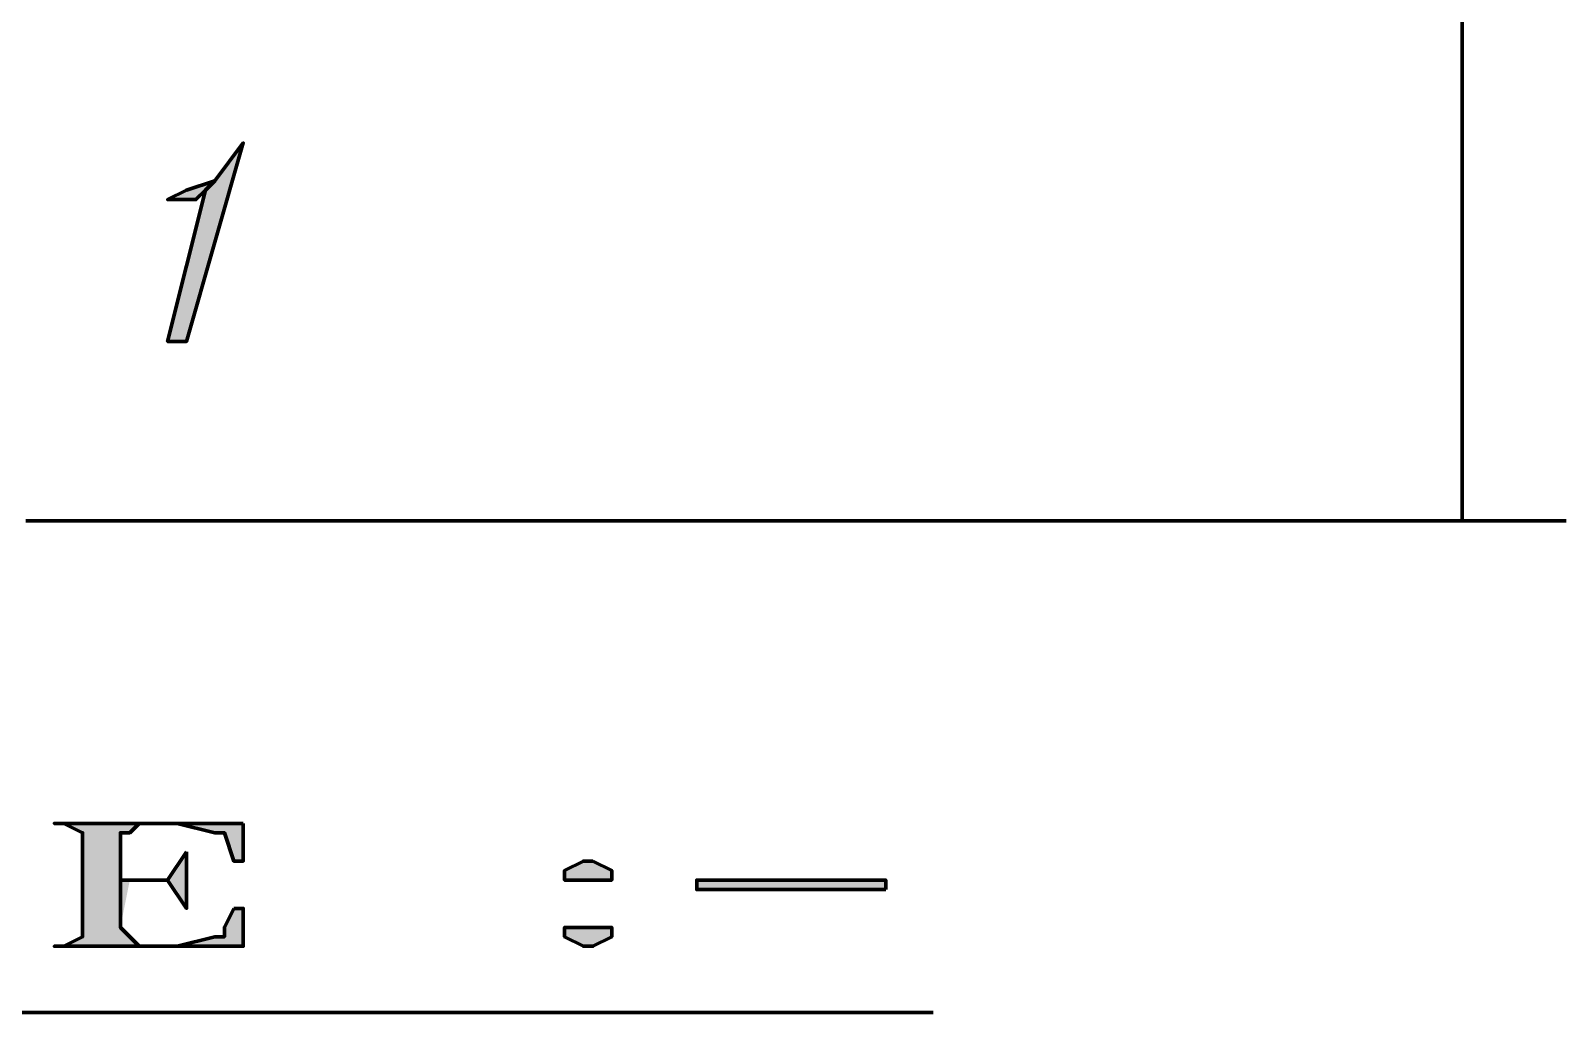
# Model space of a CAD drawing. Header units: inches. Extents: x 16 to 776, y 37 to 575.
# Drawn here: x 242.75 to 269.75, y 226.33 to 243.65 of the extents above; entities that cross this region are included whole.
import ezdxf

# ---------------------------------------------------------------- set-up
doc = ezdxf.new("R2010")
doc.units = ezdxf.units.IN
doc.header["$MEASUREMENT"] = 0
doc.layers.add('H', color=7, linetype='CONTINUOUS', lineweight=100)
doc.layers.add('P', color=250, linetype='CONTINUOUS', lineweight=100)

msp = doc.modelspace()

# ---------------------------------------------------------------- hatches: boundary and pattern name
at = {"layer": 'H', "linetype": 'Continuous'}
for points in [[(246.5, 241.667), (246, 241), (245.833, 240.833), (245.167, 238.167), (245.5, 238.167)], [(246, 241), (245.5, 240.833), (245.167, 240.667), (245.667, 240.667), (245.833, 240.833)], [(246.5, 229.667), (243.167, 229.667), (243.333, 229.667), (245.333, 229.667), (246, 229.5), (246.167, 229.5), (246.333, 229), (246.5, 229)], [(252.667, 229), (252.5, 229), (252.167, 228.833), (252.167, 228.667), (252.5, 228.667), (252.667, 228.667), (253, 228.667), (253, 228.833)], [(257.833, 228.5), (254.5, 228.5), (254.5, 228.667), (257.833, 228.667)], [(246.333, 228.167), (246.167, 227.833), (246.167, 227.667), (246, 227.667), (245.333, 227.5), (244.667, 227.5), (243.333, 227.5), (243.167, 227.5), (246.5, 227.5), (246.5, 228.167)], [(252.667, 227.833), (252.5, 227.833), (252.167, 227.833), (252.167, 227.667), (252.5, 227.5), (252.667, 227.5), (253, 227.667), (253, 227.833)]]:
    msp.add_hatch(color=0, dxfattribs=at).paths.add_polyline_path(points)
h = msp.add_hatch(color=0, dxfattribs=at)
edge = h.paths.add_edge_path()
edge.add_line((243.333, 229.667), (243.667, 229.5))
edge.add_line((243.667, 229.5), (243.667, 227.833))
edge.add_line((243.667, 227.833), (243.667, 227.667))
edge.add_line((243.667, 227.667), (243.333, 227.5))
edge.add_line((243.333, 227.5), (244.667, 227.5))
edge.add_line((244.667, 227.5), (244.5, 227.667))
edge.add_line((244.5, 227.667), (244.333, 227.833))
edge.add_line((244.333, 227.833), (244.5, 228.667))
edge.add_line((244.5, 228.667), (244.333, 228.667))
edge.add_line((244.333, 228.667), (244.333, 229.5))
edge.add_line((244.333, 229.5), (244.5, 229.5))
edge.add_line((244.5, 229.5), (244.667, 229.667))
edge.add_line((244.667, 229.667), (245.333, 229.667))
h = msp.add_hatch(color=0, dxfattribs=at)
edge = h.paths.add_edge_path()
edge.add_line((245.5, 229.167), (245.167, 228.667))
edge.add_line((245.167, 228.667), (244.333, 228.667))
edge.add_line((244.333, 228.667), (244.5, 228.667))
edge.add_line((244.5, 228.667), (245.167, 228.667))
edge.add_line((245.167, 228.667), (245.5, 228.167))

# ---------------------------------------------------------------- linework, layer by layer
at = {"layer": 'P', "color": 0, "linetype": 'Continuous'}
for points in [[(268, 261.667), (268, 235)], [(246.5, 241.667), (246.5, 241.667), (246, 241), (245.833, 240.833), (245.167, 238.167), (245.5, 238.167), (246.5, 241.667)], [(246, 241), (245.5, 240.833), (245.167, 240.667), (245.167, 240.667), (245.667, 240.667), (245.833, 240.833), (246, 241)], [(242.667, 235), (242.833, 235)], [(242.833, 235), (242.833, 235)], [(242.833, 235), (242.833, 235)], [(242.833, 235), (243, 235)], [(242.833, 235), (243, 235)], [(243, 235), (243.167, 235)], [(243, 235), (243.167, 235)], [(243.167, 235), (243.167, 235)], [(243.167, 235), (243.333, 235)], [(243.167, 235), (243.333, 235)], [(243.333, 235), (243.5, 235)], [(243.333, 235), (243.5, 235)], [(243.5, 235), (243.667, 235)], [(243.5, 235), (243.667, 235)], [(243.667, 235), (243.667, 235)], [(243.667, 235), (243.833, 235)], [(243.667, 235), (243.833, 235)], [(243.833, 235), (244, 235)], [(243.833, 235), (244, 235)], [(244, 235), (244, 235)], [(244, 235), (244, 235)], [(244, 235), (244.167, 235)], [(244.167, 235), (244.333, 235)], [(244.167, 235), (244.333, 235)], [(244.333, 235), (244.5, 235)], [(244.333, 235), (244.5, 235)], [(244.5, 235), (244.5, 235)], [(244.5, 235), (244.5, 235)], [(244.5, 235), (244.667, 235)], [(244.5, 235), (244.667, 235)], [(244.667, 235), (244.833, 235)], [(244.667, 235), (244.833, 235)], [(244.833, 235), (245, 235)], [(245, 235), (245, 235)], [(245, 235), (245, 235)], [(245, 235), (245.167, 235)], [(245, 235), (245.167, 235)], [(245.167, 235), (245.333, 235)], [(245.167, 235), (245.333, 235)], [(245.333, 235), (245.333, 235)], [(245.333, 235), (245.5, 235)], [(245.333, 235), (245.5, 235)], [(245.5, 235), (245.667, 235)], [(245.5, 235), (245.667, 235)], [(245.667, 235), (245.833, 235)], [(245.667, 235), (245.833, 235)], [(245.833, 235), (245.833, 235)], [(245.833, 235), (246, 235)], [(245.833, 235), (246, 235)], [(246, 235), (246.167, 235)], [(246, 235), (246.167, 235)], [(246.167, 235), (246.167, 235)], [(246.167, 235), (246.167, 235)], [(246.167, 235), (246.333, 235)], [(246.333, 235), (246.5, 235)], [(246.333, 235), (246.5, 235)], [(246.5, 235), (246.667, 235)], [(246.5, 235), (246.667, 235)], [(246.667, 235), (246.667, 235)], [(246.667, 235), (246.667, 235)], [(246.667, 235), (246.833, 235)], [(246.667, 235), (246.833, 235)], [(246.833, 235), (247, 235)], [(247, 235), (247, 235)], [(247, 235), (247, 235)], [(247, 235), (247.167, 235)], [(247, 235), (247.167, 235)], [(247.167, 235), (247.333, 235)], [(247.167, 235), (247.333, 235)], [(247.333, 235), (247.5, 235)], [(247.5, 235), (247.5, 235)], [(247.5, 235), (247.5, 235)], [(247.5, 235), (247.667, 235)], [(247.5, 235), (247.667, 235)], [(247.667, 235), (247.833, 235)], [(247.667, 235), (247.833, 235)], [(247.833, 235), (248, 235)], [(248, 235), (248, 235)], [(248, 235), (248, 235)], [(248, 235), (248.167, 235)], [(248, 235), (248.167, 235)], [(248.167, 235), (248.333, 235)], [(248.167, 235), (248.333, 235)], [(248.333, 235), (248.333, 235)], [(248.333, 235), (248.5, 235)], [(248.333, 235), (248.5, 235)], [(248.5, 235), (248.667, 235)], [(248.5, 235), (248.667, 235)], [(248.667, 235), (248.833, 235)], [(248.667, 235), (248.833, 235)], [(248.833, 235), (248.833, 235)], [(248.833, 235), (248.833, 235)], [(248.833, 235), (249, 235)], [(249, 235), (249.167, 235)], [(249, 235), (249.167, 235)], [(249.167, 235), (249.167, 235)], [(249.167, 235), (249.167, 235)], [(249.167, 235), (249.333, 235)], [(249.167, 235), (249.333, 235)], [(249.333, 235), (249.5, 235)], [(249.5, 235), (249.667, 235)], [(249.5, 235), (249.667, 235)], [(249.667, 235), (249.667, 235)], [(249.667, 235), (249.667, 235)], [(249.667, 235), (249.833, 235)], [(249.667, 235), (249.833, 235)], [(249.833, 235), (250, 235)], [(250, 235), (250, 235)], [(250, 235), (250, 235)], [(250, 235), (250.167, 235)], [(250, 235), (250.167, 235)], [(250.167, 235), (250.333, 235)], [(250.167, 235), (250.333, 235)], [(250.333, 235), (250.5, 235)], [(250.333, 235), (250.5, 235)], [(250.5, 235), (250.5, 235)], [(250.5, 235), (250.667, 235)], [(250.5, 235), (250.667, 235)], [(250.667, 235), (250.833, 235)], [(250.667, 235), (250.833, 235)], [(250.833, 235), (251, 235)], [(250.833, 235), (251, 235)], [(251, 235), (251, 235)], [(251, 235), (251.167, 235)], [(251, 235), (251.167, 235)], [(251.167, 235), (251.333, 235)], [(251.167, 235), (251.333, 235)], [(251.333, 235), (251.333, 235)], [(251.333, 235), (251.333, 235)], [(251.333, 235), (251.5, 235)], [(251.5, 235), (251.667, 235)], [(251.5, 235), (251.667, 235)], [(251.667, 235), (251.833, 235)], [(251.667, 235), (251.833, 235)], [(251.833, 235), (251.833, 235)], [(251.833, 235), (251.833, 235)], [(251.833, 235), (252, 235)], [(252, 235), (252.167, 235)], [(252, 235), (252.167, 235)], [(252.167, 235), (252.167, 235)], [(252.167, 235), (252.167, 235)], [(252.167, 235), (252.333, 235)], [(252.167, 235), (252.333, 235)], [(252.333, 235), (252.5, 235)], [(252.333, 235), (252.5, 235)], [(252.5, 235), (252.667, 235)], [(252.5, 235), (252.667, 235)], [(252.667, 235), (252.667, 235)], [(252.667, 235), (252.833, 235)], [(252.667, 235), (252.833, 235)], [(252.833, 235), (253, 235)], [(252.833, 235), (253, 235)], [(253, 235), (253, 235)], [(253, 235), (253, 235)], [(253, 235), (253.167, 235)], [(253.167, 235), (253.333, 235)], [(253.167, 235), (253.333, 235)], [(253.333, 235), (253.5, 235)], [(253.333, 235), (253.5, 235)], [(253.5, 235), (253.5, 235)], [(253.5, 235), (253.5, 235)], [(253.5, 235), (253.667, 235)], [(253.667, 235), (253.833, 235)], [(253.667, 235), (253.833, 235)], [(253.833, 235), (254, 235)], [(253.833, 235), (254, 235)], [(254, 235), (254, 235)], [(254, 235), (254, 235)], [(254, 235), (254.167, 235)], [(254.167, 235), (254.333, 235)], [(254.167, 235), (254.333, 235)], [(254.333, 235), (254.333, 235)], [(254.333, 235), (254.333, 235)], [(254.333, 235), (254.5, 235)], [(254.333, 235), (254.5, 235)], [(254.5, 235), (254.667, 235)], [(254.5, 235), (254.667, 235)], [(254.667, 235), (254.833, 235)], [(254.833, 235), (254.833, 235)], [(254.833, 235), (254.833, 235)], [(254.833, 235), (255, 235)], [(254.833, 235), (255, 235)], [(255, 235), (255.167, 235)], [(255, 235), (255.167, 235)], [(255.167, 235), (255.167, 235)], [(255.167, 235), (255.333, 235)], [(255.167, 235), (255.333, 235)], [(255.333, 235), (255.5, 235)], [(255.333, 235), (255.5, 235)], [(255.5, 235), (255.667, 235)], [(255.5, 235), (255.667, 235)], [(255.667, 235), (255.667, 235)], [(255.667, 235), (255.833, 235)], [(255.667, 235), (255.833, 235)], [(255.833, 235), (256, 235)], [(255.833, 235), (256, 235)], [(256, 235), (256, 235)], [(256, 235), (256, 235)], [(256, 235), (256.167, 235)], [(256.167, 235), (256.333, 235)], [(256.167, 235), (256.333, 235)], [(256.333, 235), (256.5, 235)], [(256.333, 235), (256.5, 235)], [(256.5, 235), (256.5, 235)], [(256.5, 235), (256.5, 235)], [(256.5, 235), (256.667, 235)], [(256.5, 235), (256.667, 235)], [(256.667, 235), (256.833, 235)], [(256.833, 235), (257, 235)], [(256.833, 235), (257, 235)], [(257, 235), (257, 235)], [(257, 235), (257, 235)], [(257, 235), (257.167, 235)], [(257, 235), (257.167, 235)], [(257.167, 235), (257.333, 235)], [(257.333, 235), (257.333, 235)], [(257.333, 235), (257.333, 235)], [(257.333, 235), (257.5, 235)], [(257.333, 235), (257.5, 235)], [(257.5, 235), (257.667, 235)], [(257.5, 235), (257.667, 235)], [(257.667, 235), (257.833, 235)], [(257.833, 235), (257.833, 235)], [(257.833, 235), (257.833, 235)], [(257.833, 235), (258, 235)], [(257.833, 235), (258, 235)], [(258, 235), (258.167, 235)], [(258, 235), (258.167, 235)], [(258.167, 235), (258.167, 235)], [(258.167, 235), (258.333, 235)], [(258.167, 235), (258.333, 235)], [(258.333, 235), (258.5, 235)], [(258.333, 235), (258.5, 235)], [(258.5, 235), (258.667, 235)], [(258.5, 235), (258.667, 235)], [(258.667, 235), (258.667, 235)], [(258.667, 235), (258.667, 235)], [(258.667, 235), (258.833, 235)], [(258.667, 235), (258.833, 235)], [(258.833, 235), (259, 235)], [(259, 235), (259, 235)], [(259, 235), (259, 235)], [(259, 235), (259.167, 235)], [(259, 235), (259.167, 235)], [(259.167, 235), (259.333, 235)], [(259.167, 235), (259.333, 235)], [(259.333, 235), (259.5, 235)], [(259.5, 235), (259.5, 235)], [(259.5, 235), (259.5, 235)], [(259.5, 235), (259.667, 235)], [(259.5, 235), (259.667, 235)], [(259.667, 235), (259.833, 235)], [(259.667, 235), (259.833, 235)], [(259.833, 235), (260, 235)], [(260, 235), (260, 235)], [(260, 235), (260, 235)], [(260, 235), (260.167, 235)], [(260, 235), (260.167, 235)], [(260.167, 235), (260.333, 235)], [(260.167, 235), (260.333, 235)], [(260.333, 235), (260.333, 235)], [(260.333, 235), (260.5, 235)], [(260.333, 235), (260.5, 235)], [(260.5, 235), (260.667, 235)], [(260.5, 235), (260.667, 235)], [(260.667, 235), (260.833, 235)], [(260.667, 235), (260.833, 235)], [(260.833, 235), (260.833, 235)], [(260.833, 235), (260.833, 235)], [(260.833, 235), (261, 235)], [(261, 235), (261.167, 235)], [(261, 235), (261.167, 235)], [(261.167, 235), (261.167, 235)], [(261.167, 235), (261.167, 235)], [(261.167, 235), (261.333, 235)], [(261.167, 235), (261.333, 235)], [(261.333, 235), (261.5, 235)], [(261.5, 235), (261.667, 235)], [(261.5, 235), (261.667, 235)], [(261.667, 235), (261.667, 235)], [(261.667, 235), (261.667, 235)], [(261.667, 235), (261.833, 235)], [(261.667, 235), (261.833, 235)], [(261.833, 235), (262, 235)], [(262, 235), (262, 235)], [(262, 235), (262, 235)], [(262, 235), (262.167, 235)], [(262, 235), (262.167, 235)], [(262.167, 235), (262.333, 235)], [(262.167, 235), (262.333, 235)], [(262.333, 235), (262.5, 235)], [(262.333, 235), (262.5, 235)], [(262.5, 235), (262.5, 235)], [(262.5, 235), (262.667, 235)], [(262.5, 235), (262.667, 235)], [(262.667, 235), (262.833, 235)], [(262.667, 235), (262.833, 235)], [(262.833, 235), (263, 235)], [(262.833, 235), (263, 235)], [(263, 235), (263, 235)], [(263, 235), (263.167, 235)], [(263, 235), (263.167, 235)], [(263.167, 235), (263.333, 235)], [(263.167, 235), (263.333, 235)], [(263.333, 235), (263.333, 235)], [(263.333, 235), (263.333, 235)], [(263.333, 235), (263.5, 235)], [(263.5, 235), (263.667, 235)], [(263.5, 235), (263.667, 235)], [(263.667, 235), (263.833, 235)], [(263.667, 235), (263.833, 235)], [(263.833, 235), (263.833, 235)], [(263.833, 235), (263.833, 235)], [(263.833, 235), (264, 235)], [(264, 235), (264.167, 235)], [(264, 235), (264.167, 235)], [(264.167, 235), (264.167, 235)], [(264.167, 235), (264.167, 235)], [(264.167, 235), (264.333, 235)], [(264.167, 235), (264.333, 235)], [(264.333, 235), (264.5, 235)], [(264.333, 235), (264.5, 235)], [(264.5, 235), (264.667, 235)], [(264.667, 235), (264.667, 235)], [(264.667, 235), (264.667, 235)], [(264.667, 235), (264.833, 235)], [(264.667, 235), (264.833, 235)], [(264.833, 235), (265, 235)], [(264.833, 235), (265, 235)], [(265, 235), (265, 235)], [(265, 235), (265.167, 235)], [(265, 235), (265.167, 235)], [(265.167, 235), (265.333, 235)], [(265.167, 235), (265.333, 235)], [(265.333, 235), (265.5, 235)], [(265.333, 235), (265.5, 235)], [(265.5, 235), (265.5, 235)], [(265.5, 235), (265.667, 235)], [(265.5, 235), (265.667, 235)], [(265.667, 235), (265.833, 235)], [(265.667, 235), (265.833, 235)], [(265.833, 235), (266, 235)], [(265.833, 235), (266, 235)], [(266, 235), (266, 235)], [(266, 235), (266.167, 235)], [(266, 235), (266.167, 235)], [(266.167, 235), (266.333, 235)], [(266.167, 235), (266.333, 235)], [(266.333, 235), (266.333, 235)], [(266.333, 235), (266.333, 235)], [(266.333, 235), (266.5, 235)], [(266.333, 235), (266.5, 235)], [(266.5, 235), (266.667, 235)], [(266.5, 235), (266.667, 235)], [(266.667, 235), (266.833, 235)], [(266.833, 235), (266.833, 235)], [(266.833, 235), (266.833, 235)], [(266.833, 235), (267, 235)], [(266.833, 235), (267, 235)], [(267, 235), (267.167, 235)], [(267, 235), (267.167, 235)], [(267.167, 235), (267.167, 235)], [(267.167, 235), (267.333, 235)], [(267.167, 235), (267.333, 235)], [(267.333, 235), (267.5, 235)], [(267.333, 235), (267.5, 235)], [(267.5, 235), (267.667, 235)], [(267.5, 235), (267.667, 235)], [(267.667, 235), (267.667, 235)], [(267.667, 235), (267.833, 235)], [(267.667, 235), (267.833, 235)], [(267.833, 235), (268, 235)], [(267.833, 235), (268, 235)], [(268, 235), (268, 235)], [(268, 235), (268, 235)], [(268, 235), (268.167, 235)], [(268.167, 235), (268.333, 235)], [(268.167, 235), (268.333, 235)], [(268.333, 235), (268.5, 235)], [(268.333, 235), (268.5, 235)], [(268.5, 235), (268.5, 235)], [(268.5, 235), (268.5, 235)], [(268.5, 235), (268.667, 235)], [(268.5, 235), (268.667, 235)], [(268.667, 235), (268.833, 235)], [(268.833, 235), (269, 235)], [(268.833, 235), (269, 235)], [(269, 235), (269, 235)], [(269, 235), (269, 235)], [(269, 235), (269.167, 235)], [(269, 235), (269.167, 235)], [(269.167, 235), (269.333, 235)], [(269.333, 235), (269.333, 235)], [(269.333, 235), (269.333, 235)], [(269.333, 235), (269.5, 235)], [(269.333, 235), (269.5, 235)], [(269.5, 235), (269.667, 235)], [(269.5, 235), (269.667, 235)], [(269.667, 235), (269.833, 235)], [(246.5, 229.667), (243.167, 229.667), (243.167, 229.667), (243.333, 229.667), (245.333, 229.667), (246, 229.5), (246.167, 229.5), (246.167, 229.5), (246.333, 229), (246.5, 229), (246.5, 229.667)], [(243.333, 229.667), (243.667, 229.5), (243.667, 229.5), (243.667, 227.833), (243.667, 227.667), (243.333, 227.5), (244.667, 227.5), (244.5, 227.667), (244.333, 227.833), (244.333, 228.667), (244.5, 228.667), (244.333, 228.667), (244.333, 229.5), (244.5, 229.5), (244.667, 229.667), (245.333, 229.667), (243.333, 229.667)], [(245.5, 229.167), (245.167, 228.667), (245.167, 228.667), (244.5, 228.667), (244.333, 228.667), (244.5, 228.667), (245.167, 228.667), (245.167, 228.667), (245.5, 228.167), (245.5, 229.167)], [(252.667, 229), (252.5, 229), (252.167, 228.833), (252.167, 228.667), (252.5, 228.667), (252.667, 228.667), (253, 228.667), (253, 228.833), (252.667, 229)], [(257.833, 228.5), (254.5, 228.5), (254.5, 228.667), (257.833, 228.667), (257.833, 228.5)], [(246.333, 228.167), (246.167, 227.833), (246.167, 227.667), (246, 227.667), (245.333, 227.5), (244.667, 227.5), (243.333, 227.5), (243.167, 227.5), (243.167, 227.5), (246.5, 227.5), (246.5, 228.167), (246.333, 228.167)], [(252.667, 227.833), (252.5, 227.833), (252.167, 227.833), (252.167, 227.667), (252.5, 227.5), (252.667, 227.5), (253, 227.667), (253, 227.833), (252.667, 227.833)], [(229.167, 226.333), (258.667, 226.333)]]:
    msp.add_lwpolyline(points, dxfattribs=at)

doc.saveas('drawing.dxf')
